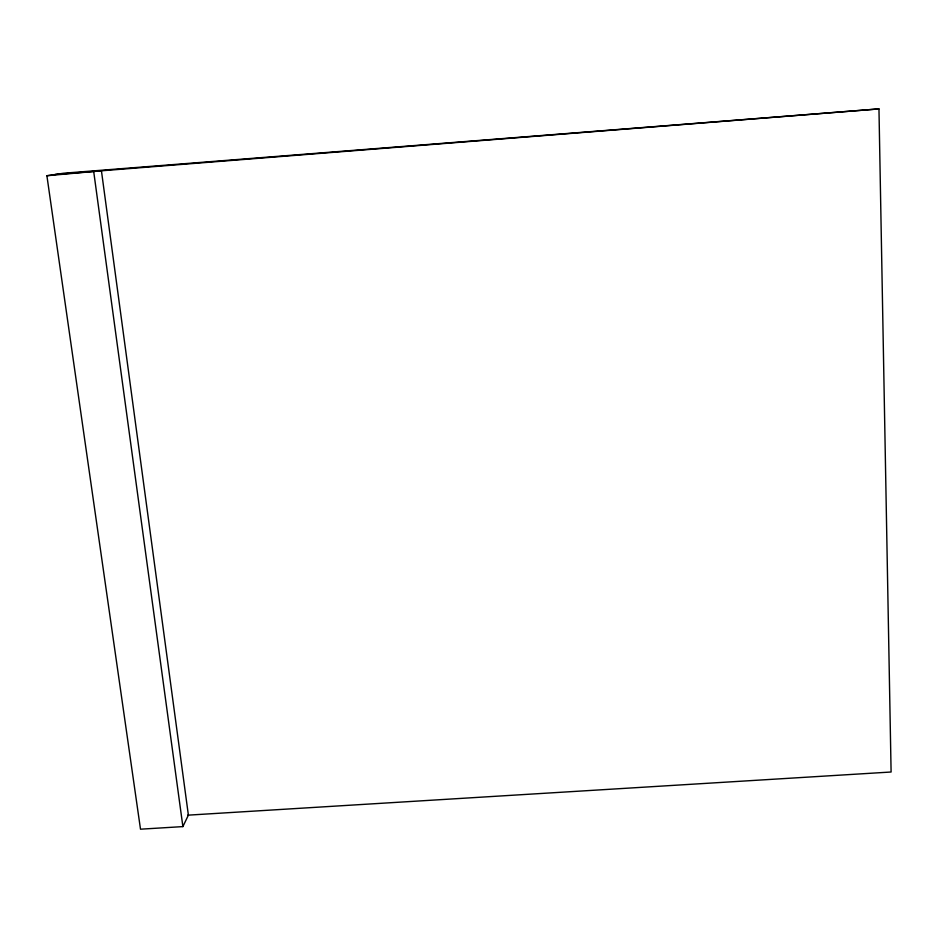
<?xml version="1.0" encoding="UTF-8"?>
<svg xmlns="http://www.w3.org/2000/svg" width="938" height="938" viewBox="0 0 938 938"><rect width="100%" height="100%" fill="white"/><g stroke="black" fill="none" stroke-linecap="round" stroke-linejoin="round"><path stroke-width="1.41" d="M182.887 826.601L188.386 815.134L101.433 170.798L46.9 175.734L140.501 829.192L182.887 826.601L93.765 172.006M46.9 175.734L63.55 173.237L878.965 108.902L891.1 772.009L187.623 815.181M55.377 174.468L878.965 108.902"/></g></svg>
